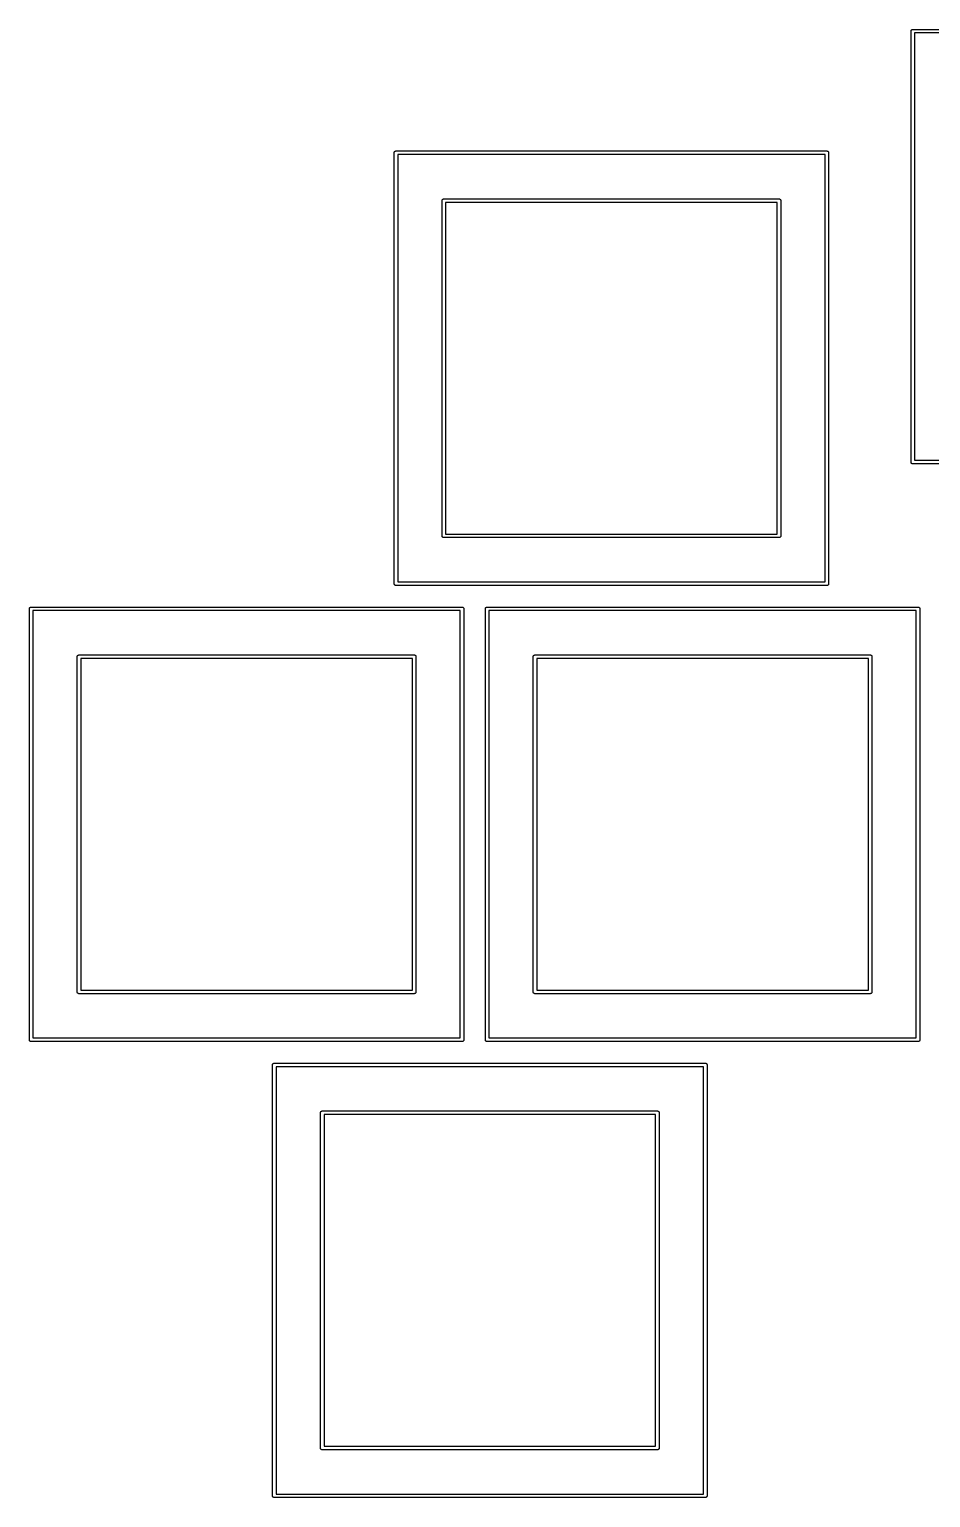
# Model space of a CAD drawing. Extents: x -80 to 197, y -68 to 122.
# Drawn here: x -9.1 to 28.6, y 1.1 to 62.4 of the extents above; entities that cross this region are included whole.
import ezdxf

# ---------------------------------------------------------------- set-up
doc = ezdxf.new("R2010")
doc.units = 0
doc.header["$MEASUREMENT"] = 0
doc.layers.add('BLACK', color=7, linetype='CONTINUOUS')

msp = doc.modelspace()

# ---------------------------------------------------------------- linework, layer by layer
at = {"layer": 'BLACK', "linetype": 'CONTINUOUS'}
for p, q in [((27.755, 62.3532), (27.7573, 62.3595)), ((27.755, 62.3466), (27.755, 62.3532)), ((27.755, 44.3334), (27.755, 62.3466)), ((27.7573, 62.3595), (27.7584, 62.366)), ((27.7584, 62.366), (27.7618, 62.3718)), ((27.7618, 62.3718), (27.764, 62.3781)), ((27.764, 62.3781), (27.7683, 62.3832)), ((27.7683, 62.3832), (27.7717, 62.389)), ((27.7717, 62.389), (27.7768, 62.3932)), ((27.7768, 62.3932), (27.781, 62.3983)), ((27.781, 62.3983), (27.7868, 62.4017)), ((27.7868, 62.4017), (27.7919, 62.406)), ((27.7919, 62.406), (27.7982, 62.4082)), ((27.7982, 62.4082), (27.804, 62.4116)), ((27.804, 62.4116), (27.8105, 62.4127)), ((27.8105, 62.4127), (27.8168, 62.415)), ((27.8168, 62.415), (27.8234, 62.415)), ((27.8234, 62.415), (27.8234, 62.415)), ((27.8234, 62.415), (45.8366, 62.415)), ((27.905, 62.265), (27.905, 44.415)), ((45.755, 62.265), (27.905, 62.265)), ((6.165, 57.2732), (6.16728, 57.2795)), ((6.165, 57.2666), (6.165, 57.2732)), ((6.165, 39.2534), (6.165, 57.2666)), ((6.16728, 57.2795), (6.16844, 57.286)), ((6.16844, 57.286), (6.17177, 57.2918)), ((6.17177, 57.2918), (6.17405, 57.2981)), ((6.17405, 57.2981), (6.17833, 57.3032)), ((6.17833, 57.3032), (6.18166, 57.309)), ((6.18166, 57.309), (6.18676, 57.3132)), ((6.18676, 57.3132), (6.19105, 57.3183)), ((6.19105, 57.3183), (6.19682, 57.3217)), ((6.19682, 57.3217), (6.20192, 57.326)), ((6.20192, 57.326), (6.20818, 57.3282)), ((6.20818, 57.3282), (6.21395, 57.3316)), ((6.21395, 57.3316), (6.22052, 57.3327)), ((6.22052, 57.3327), (6.22678, 57.335)), ((6.22678, 57.335), (6.23344, 57.335)), ((6.23344, 57.335), (6.23344, 57.335)), ((6.23344, 57.335), (24.2466, 57.335)), ((6.315, 57.185), (6.315, 39.335)), ((24.165, 57.185), (6.315, 57.185)), ((24.165, 39.335), (24.165, 57.185)), ((24.2466, 57.335), (24.2532, 57.335)), ((24.2466, 57.335), (24.2466, 57.335)), ((24.2532, 57.335), (24.2595, 57.3327)), ((24.2595, 57.3327), (24.266, 57.3316)), ((24.266, 57.3316), (24.2718, 57.3282)), ((24.2718, 57.3282), (24.2781, 57.326)), ((24.2781, 57.326), (24.2832, 57.3217)), ((24.2832, 57.3217), (24.289, 57.3183)), ((24.289, 57.3183), (24.2932, 57.3132)), ((24.2932, 57.3132), (24.2983, 57.309)), ((24.2983, 57.309), (24.3017, 57.3032)), ((24.3017, 57.3032), (24.306, 57.2981)), ((24.306, 57.2981), (24.3082, 57.2918)), ((24.3082, 57.2918), (24.3116, 57.286)), ((24.3116, 57.286), (24.3127, 57.2795)), ((24.3127, 57.2795), (24.315, 57.2732)), ((24.315, 57.2732), (24.315, 57.2666)), ((24.315, 57.2666), (24.315, 57.2666)), ((24.315, 57.2666), (24.315, 39.2534)), ((8.165, 55.2732), (8.16728, 55.2795)), ((8.165, 55.2666), (8.165, 55.2732)), ((8.165, 41.2534), (8.165, 55.2666)), ((8.16728, 55.2795), (8.16844, 55.286)), ((8.16844, 55.286), (8.17177, 55.2918)), ((8.17177, 55.2918), (8.17405, 55.2981)), ((8.17405, 55.2981), (8.17833, 55.3032)), ((8.17833, 55.3032), (8.18166, 55.309)), ((8.18166, 55.309), (8.18676, 55.3132)), ((8.18676, 55.3132), (8.19105, 55.3183)), ((8.19105, 55.3183), (8.19682, 55.3217)), ((8.19682, 55.3217), (8.20192, 55.326)), ((8.20192, 55.326), (8.20818, 55.3282)), ((8.20818, 55.3282), (8.21395, 55.3316)), ((8.21395, 55.3316), (8.22052, 55.3327)), ((8.22052, 55.3327), (8.22678, 55.335)), ((8.22678, 55.335), (8.23344, 55.335)), ((8.23344, 55.335), (8.23344, 55.335)), ((8.23344, 55.335), (22.2466, 55.335)), ((22.2466, 55.335), (22.2532, 55.335)), ((22.2466, 55.335), (22.2466, 55.335)), ((22.2532, 55.335), (22.2595, 55.3327)), ((22.2595, 55.3327), (22.266, 55.3316)), ((22.266, 55.3316), (22.2718, 55.3282)), ((22.2718, 55.3282), (22.2781, 55.326)), ((22.2781, 55.326), (22.2832, 55.3217)), ((22.2832, 55.3217), (22.289, 55.3183)), ((22.289, 55.3183), (22.2932, 55.3132)), ((22.2932, 55.3132), (22.2983, 55.309)), ((22.2983, 55.309), (22.3017, 55.3032)), ((22.3017, 55.3032), (22.306, 55.2981)), ((22.306, 55.2981), (22.3082, 55.2918)), ((22.3082, 55.2918), (22.3116, 55.286)), ((22.3116, 55.286), (22.3127, 55.2795)), ((22.3127, 55.2795), (22.315, 55.2732)), ((22.315, 55.2732), (22.315, 55.2666)), ((22.315, 55.2666), (22.315, 55.2666)), ((22.315, 55.2666), (22.315, 41.2534)), ((8.315, 55.185), (8.315, 41.335)), ((22.165, 55.185), (8.315, 55.185)), ((22.165, 41.335), (22.165, 55.185)), ((27.755, 44.3268), (27.755, 44.3334)), ((27.755, 44.3334), (27.755, 44.3334)), ((27.7573, 44.3205), (27.755, 44.3268)), ((27.7584, 44.314), (27.7573, 44.3205)), ((27.7618, 44.3082), (27.7584, 44.314)), ((27.764, 44.3019), (27.7618, 44.3082)), ((27.7683, 44.2968), (27.764, 44.3019)), ((27.7717, 44.291), (27.7683, 44.2968)), ((27.7768, 44.2868), (27.7717, 44.291)), ((27.781, 44.2817), (27.7768, 44.2868)), ((27.7868, 44.2783), (27.781, 44.2817)), ((27.7919, 44.274), (27.7868, 44.2783)), ((27.7982, 44.2718), (27.7919, 44.274)), ((27.804, 44.2684), (27.7982, 44.2718)), ((27.8105, 44.2673), (27.804, 44.2684)), ((27.8168, 44.265), (27.8105, 44.2673)), ((27.8234, 44.265), (27.8168, 44.265)), ((45.8366, 44.265), (27.8234, 44.265)), ((27.8234, 44.265), (27.8234, 44.265)), ((27.905, 44.415), (45.755, 44.415)), ((8.165, 41.2468), (8.165, 41.2534)), ((8.165, 41.2534), (8.165, 41.2534)), ((8.16728, 41.2405), (8.165, 41.2468)), ((8.16844, 41.234), (8.16728, 41.2405)), ((8.17177, 41.2282), (8.16844, 41.234)), ((8.17405, 41.2219), (8.17177, 41.2282)), ((8.17833, 41.2168), (8.17405, 41.2219)), ((8.18166, 41.211), (8.17833, 41.2168)), ((8.18676, 41.2068), (8.18166, 41.211)), ((8.19105, 41.2017), (8.18676, 41.2068)), ((8.19682, 41.1983), (8.19105, 41.2017)), ((8.20192, 41.194), (8.19682, 41.1983)), ((8.20818, 41.1918), (8.20192, 41.194)), ((8.21395, 41.1884), (8.20818, 41.1918)), ((8.22051, 41.1873), (8.21395, 41.1884)), ((8.22678, 41.185), (8.22051, 41.1873)), ((8.23344, 41.185), (8.22678, 41.185)), ((22.2466, 41.185), (8.23344, 41.185)), ((8.23344, 41.185), (8.23344, 41.185)), ((8.315, 41.335), (22.165, 41.335)), ((22.2532, 41.185), (22.2466, 41.185)), ((22.2466, 41.185), (22.2466, 41.185)), ((22.2595, 41.1873), (22.2532, 41.185)), ((22.266, 41.1884), (22.2595, 41.1873)), ((22.2718, 41.1918), (22.266, 41.1884)), ((22.2781, 41.194), (22.2718, 41.1918)), ((22.2832, 41.1983), (22.2781, 41.194)), ((22.289, 41.2017), (22.2832, 41.1983)), ((22.2932, 41.2068), (22.289, 41.2017)), ((22.2983, 41.211), (22.2932, 41.2068)), ((22.3017, 41.2168), (22.2983, 41.211)), ((22.306, 41.2219), (22.3017, 41.2168)), ((22.3082, 41.2282), (22.306, 41.2219)), ((22.3116, 41.234), (22.3082, 41.2282)), ((22.3127, 41.2405), (22.3116, 41.234)), ((22.315, 41.2468), (22.3127, 41.2405)), ((22.315, 41.2534), (22.315, 41.2534)), ((22.315, 41.2534), (22.315, 41.2468)), ((6.165, 39.2468), (6.165, 39.2534)), ((6.165, 39.2534), (6.165, 39.2534)), ((6.315, 39.335), (24.165, 39.335)), ((24.315, 39.2534), (24.315, 39.2534)), ((24.315, 39.2534), (24.315, 39.2468)), ((6.16728, 39.2405), (6.165, 39.2468)), ((6.16844, 39.234), (6.16728, 39.2405)), ((6.17177, 39.2282), (6.16844, 39.234)), ((6.17405, 39.2219), (6.17177, 39.2282)), ((6.17833, 39.2168), (6.17405, 39.2219)), ((6.18166, 39.211), (6.17833, 39.2168)), ((6.18676, 39.2068), (6.18166, 39.211)), ((6.19105, 39.2017), (6.18676, 39.2068)), ((6.19682, 39.1983), (6.19105, 39.2017)), ((6.20192, 39.194), (6.19682, 39.1983)), ((6.20818, 39.1918), (6.20192, 39.194)), ((6.21395, 39.1884), (6.20818, 39.1918)), ((6.22051, 39.1873), (6.21395, 39.1884)), ((6.22678, 39.185), (6.22051, 39.1873)), ((6.23344, 39.185), (6.22678, 39.185)), ((24.2466, 39.185), (6.23344, 39.185)), ((6.23344, 39.185), (6.23344, 39.185)), ((24.2532, 39.185), (24.2466, 39.185)), ((24.2466, 39.185), (24.2466, 39.185)), ((24.2595, 39.1873), (24.2532, 39.185)), ((24.266, 39.1884), (24.2595, 39.1873)), ((24.2718, 39.1918), (24.266, 39.1884)), ((24.2781, 39.194), (24.2718, 39.1918)), ((24.2832, 39.1983), (24.2781, 39.194)), ((24.289, 39.2017), (24.2832, 39.1983)), ((24.2932, 39.2068), (24.289, 39.2017)), ((24.2983, 39.211), (24.2932, 39.2068)), ((24.3017, 39.2168), (24.2983, 39.211)), ((24.306, 39.2219), (24.3017, 39.2168)), ((24.3082, 39.2282), (24.306, 39.2219)), ((24.3116, 39.234), (24.3082, 39.2282)), ((24.3127, 39.2405), (24.3116, 39.234)), ((24.315, 39.2468), (24.3127, 39.2405)), ((-9.075, 38.2232), (-9.07272, 38.2295)), ((-9.075, 38.2166), (-9.075, 38.2232)), ((-9.075, 20.2034), (-9.075, 38.2166)), ((-9.07272, 38.2295), (-9.07156, 38.236)), ((-9.07156, 38.236), (-9.06823, 38.2418)), ((-9.06823, 38.2418), (-9.06595, 38.2481)), ((-9.06595, 38.2481), (-9.06167, 38.2532)), ((-9.06167, 38.2532), (-9.05834, 38.259)), ((-9.05834, 38.259), (-9.05324, 38.2632)), ((-9.05324, 38.2632), (-9.04895, 38.2683)), ((-9.04895, 38.2683), (-9.04318, 38.2717)), ((-9.04318, 38.2717), (-9.03808, 38.276)), ((-9.03808, 38.276), (-9.03182, 38.2782)), ((-9.03182, 38.2782), (-9.02605, 38.2816)), ((-9.02605, 38.2816), (-9.01948, 38.2827)), ((-9.01948, 38.2827), (-9.01322, 38.285)), ((-9.01322, 38.285), (-9.00656, 38.285)), ((-9.00656, 38.285), (-9.00656, 38.285)), ((-9.00656, 38.285), (9.00656, 38.285)), ((-8.925, 38.135), (-8.925, 20.285)), ((8.925, 38.135), (-8.925, 38.135)), ((8.925, 20.285), (8.925, 38.135)), ((9.00656, 38.285), (9.01322, 38.285)), ((9.00656, 38.285), (9.00656, 38.285)), ((9.01322, 38.285), (9.01948, 38.2827)), ((9.01948, 38.2827), (9.02605, 38.2816)), ((9.02605, 38.2816), (9.03182, 38.2782)), ((9.03182, 38.2782), (9.03808, 38.276)), ((9.03808, 38.276), (9.04318, 38.2717)), ((9.04318, 38.2717), (9.04895, 38.2683)), ((9.04895, 38.2683), (9.05323, 38.2632)), ((9.05323, 38.2632), (9.05834, 38.259)), ((9.05834, 38.259), (9.06167, 38.2532)), ((9.06167, 38.2532), (9.06595, 38.2481)), ((9.06595, 38.2481), (9.06823, 38.2418)), ((9.06823, 38.2418), (9.07156, 38.236)), ((9.07156, 38.236), (9.07272, 38.2295)), ((9.07272, 38.2295), (9.075, 38.2232)), ((9.075, 38.2232), (9.075, 38.2166)), ((9.075, 38.2166), (9.075, 38.2166)), ((9.075, 38.2166), (9.075, 20.2034)), ((9.975, 38.2232), (9.97728, 38.2295)), ((9.975, 38.2166), (9.975, 38.2232)), ((9.975, 20.2034), (9.975, 38.2166)), ((9.97728, 38.2295), (9.97844, 38.236)), ((9.97844, 38.236), (9.98177, 38.2418)), ((9.98177, 38.2418), (9.98405, 38.2481)), ((9.98405, 38.2481), (9.98833, 38.2532)), ((9.98833, 38.2532), (9.99166, 38.259)), ((9.99166, 38.259), (9.99676, 38.2632)), ((9.99676, 38.2632), (10.001, 38.2683)), ((10.001, 38.2683), (10.0068, 38.2717)), ((10.0068, 38.2717), (10.0119, 38.276)), ((10.0119, 38.276), (10.0182, 38.2782)), ((10.0182, 38.2782), (10.024, 38.2816)), ((10.024, 38.2816), (10.0305, 38.2827)), ((10.0305, 38.2827), (10.0368, 38.285)), ((10.0368, 38.285), (10.0434, 38.285)), ((10.0434, 38.285), (10.0434, 38.285)), ((10.0434, 38.285), (28.0566, 38.285)), ((10.125, 38.135), (10.125, 20.285)), ((27.975, 38.135), (10.125, 38.135)), ((27.975, 20.285), (27.975, 38.135)), ((28.0566, 38.285), (28.0632, 38.285)), ((28.0566, 38.285), (28.0566, 38.285)), ((28.0632, 38.285), (28.0695, 38.2827)), ((28.0695, 38.2827), (28.076, 38.2816)), ((28.076, 38.2816), (28.0818, 38.2782)), ((28.0818, 38.2782), (28.0881, 38.276)), ((28.0881, 38.276), (28.0932, 38.2717)), ((28.0932, 38.2717), (28.099, 38.2683)), ((28.099, 38.2683), (28.1032, 38.2632)), ((28.1032, 38.2632), (28.1083, 38.259)), ((28.1083, 38.259), (28.1117, 38.2532)), ((28.1117, 38.2532), (28.116, 38.2481)), ((28.116, 38.2481), (28.1182, 38.2418)), ((28.1182, 38.2418), (28.1216, 38.236)), ((28.1216, 38.236), (28.1227, 38.2295)), ((28.1227, 38.2295), (28.125, 38.2232)), ((28.125, 38.2232), (28.125, 38.2166)), ((28.125, 38.2166), (28.125, 38.2166)), ((28.125, 38.2166), (28.125, 20.2034)), ((-7.075, 36.2232), (-7.07272, 36.2295)), ((-7.075, 36.2166), (-7.075, 36.2232)), ((-7.075, 22.2034), (-7.075, 36.2166)), ((-7.07272, 36.2295), (-7.07156, 36.236)), ((-7.07156, 36.236), (-7.06823, 36.2418)), ((-7.06823, 36.2418), (-7.06595, 36.2481)), ((-7.06595, 36.2481), (-7.06167, 36.2532)), ((-7.06167, 36.2532), (-7.05834, 36.259)), ((-7.05834, 36.259), (-7.05324, 36.2632)), ((-7.05324, 36.2632), (-7.04895, 36.2683)), ((-7.04895, 36.2683), (-7.04318, 36.2717)), ((-7.04318, 36.2717), (-7.03808, 36.276)), ((-7.03808, 36.276), (-7.03182, 36.2782)), ((-7.03182, 36.2782), (-7.02605, 36.2816)), ((-7.02605, 36.2816), (-7.01948, 36.2827)), ((-7.01948, 36.2827), (-7.01322, 36.285)), ((-7.01322, 36.285), (-7.00656, 36.285)), ((-7.00656, 36.285), (-7.00656, 36.285)), ((-7.00656, 36.285), (7.00656, 36.285)), ((7.00656, 36.285), (7.01322, 36.285)), ((7.00656, 36.285), (7.00656, 36.285)), ((7.01322, 36.285), (7.01948, 36.2827)), ((7.01948, 36.2827), (7.02605, 36.2816)), ((7.02605, 36.2816), (7.03182, 36.2782)), ((7.03182, 36.2782), (7.03808, 36.276)), ((7.03808, 36.276), (7.04318, 36.2717)), ((7.04318, 36.2717), (7.04895, 36.2683)), ((7.04895, 36.2683), (7.05323, 36.2632)), ((7.05323, 36.2632), (7.05834, 36.259)), ((7.05834, 36.259), (7.06167, 36.2532)), ((7.06167, 36.2532), (7.06595, 36.2481)), ((7.06595, 36.2481), (7.06823, 36.2418)), ((7.06823, 36.2418), (7.07156, 36.236)), ((7.07156, 36.236), (7.07272, 36.2295)), ((7.07272, 36.2295), (7.075, 36.2232)), ((7.075, 36.2232), (7.075, 36.2166)), ((7.075, 36.2166), (7.075, 36.2166)), ((7.075, 36.2166), (7.075, 22.2034)), ((11.975, 36.2232), (11.9773, 36.2295)), ((11.975, 36.2166), (11.975, 36.2232)), ((11.975, 22.2034), (11.975, 36.2166)), ((11.9773, 36.2295), (11.9784, 36.236)), ((11.9784, 36.236), (11.9818, 36.2418)), ((11.9818, 36.2418), (11.984, 36.2481)), ((11.984, 36.2481), (11.9883, 36.2532)), ((11.9883, 36.2532), (11.9917, 36.259)), ((11.9917, 36.259), (11.9968, 36.2632)), ((11.9968, 36.2632), (12.001, 36.2683)), ((12.001, 36.2683), (12.0068, 36.2717)), ((12.0068, 36.2717), (12.0119, 36.276)), ((12.0119, 36.276), (12.0182, 36.2782)), ((12.0182, 36.2782), (12.024, 36.2816)), ((12.024, 36.2816), (12.0305, 36.2827)), ((12.0305, 36.2827), (12.0368, 36.285)), ((12.0368, 36.285), (12.0434, 36.285)), ((12.0434, 36.285), (12.0434, 36.285)), ((12.0434, 36.285), (26.0566, 36.285)), ((26.0566, 36.285), (26.0632, 36.285)), ((26.0566, 36.285), (26.0566, 36.285)), ((26.0632, 36.285), (26.0695, 36.2827)), ((26.0695, 36.2827), (26.076, 36.2816)), ((26.076, 36.2816), (26.0818, 36.2782)), ((26.0818, 36.2782), (26.0881, 36.276)), ((26.0881, 36.276), (26.0932, 36.2717)), ((26.0932, 36.2717), (26.099, 36.2683)), ((26.099, 36.2683), (26.1032, 36.2632)), ((26.1032, 36.2632), (26.1083, 36.259)), ((26.1083, 36.259), (26.1117, 36.2532)), ((26.1117, 36.2532), (26.116, 36.2481)), ((26.116, 36.2481), (26.1182, 36.2418)), ((26.1182, 36.2418), (26.1216, 36.236)), ((26.1216, 36.236), (26.1227, 36.2295)), ((26.1227, 36.2295), (26.125, 36.2232)), ((26.125, 36.2232), (26.125, 36.2166)), ((26.125, 36.2166), (26.125, 36.2166)), ((26.125, 36.2166), (26.125, 22.2034)), ((-6.925, 36.135), (-6.925, 22.285)), ((6.925, 36.135), (-6.925, 36.135)), ((6.925, 22.285), (6.925, 36.135)), ((12.125, 36.135), (12.125, 22.285)), ((25.975, 36.135), (12.125, 36.135)), ((25.975, 22.285), (25.975, 36.135)), ((-7.075, 22.1968), (-7.075, 22.2034)), ((-7.075, 22.2034), (-7.075, 22.2034)), ((-7.07272, 22.1905), (-7.075, 22.1968)), ((-7.07156, 22.184), (-7.07272, 22.1905)), ((-7.06823, 22.1782), (-7.07156, 22.184)), ((-7.06595, 22.1719), (-7.06823, 22.1782)), ((-7.06167, 22.1668), (-7.06595, 22.1719)), ((-7.05834, 22.161), (-7.06167, 22.1668)), ((-7.05323, 22.1568), (-7.05834, 22.161)), ((-7.04895, 22.1517), (-7.05323, 22.1568)), ((-7.04318, 22.1483), (-7.04895, 22.1517)), ((-7.03808, 22.144), (-7.04318, 22.1483)), ((-7.03182, 22.1418), (-7.03808, 22.144)), ((-7.02605, 22.1384), (-7.03182, 22.1418)), ((-7.01948, 22.1373), (-7.02605, 22.1384)), ((-7.01322, 22.135), (-7.01948, 22.1373)), ((-7.00656, 22.135), (-7.01322, 22.135)), ((7.00656, 22.135), (-7.00656, 22.135)), ((-7.00656, 22.135), (-7.00656, 22.135)), ((-6.925, 22.285), (6.925, 22.285)), ((7.01322, 22.135), (7.00656, 22.135)), ((7.00656, 22.135), (7.00656, 22.135)), ((7.01948, 22.1373), (7.01322, 22.135)), ((7.02605, 22.1384), (7.01948, 22.1373)), ((7.03182, 22.1418), (7.02605, 22.1384)), ((7.03808, 22.144), (7.03182, 22.1418)), ((7.04318, 22.1483), (7.03808, 22.144)), ((7.04895, 22.1517), (7.04318, 22.1483)), ((7.05323, 22.1568), (7.04895, 22.1517)), ((7.05834, 22.161), (7.05323, 22.1568)), ((7.06167, 22.1668), (7.05834, 22.161)), ((7.06595, 22.1719), (7.06167, 22.1668)), ((7.06823, 22.1782), (7.06595, 22.1719)), ((7.07156, 22.184), (7.06823, 22.1782)), ((7.07272, 22.1905), (7.07156, 22.184)), ((7.075, 22.1968), (7.07272, 22.1905)), ((7.075, 22.2034), (7.075, 22.2034)), ((7.075, 22.2034), (7.075, 22.1968)), ((11.975, 22.1968), (11.975, 22.2034)), ((11.975, 22.2034), (11.975, 22.2034)), ((11.9773, 22.1905), (11.975, 22.1968)), ((11.9784, 22.184), (11.9773, 22.1905)), ((11.9818, 22.1782), (11.9784, 22.184)), ((11.984, 22.1719), (11.9818, 22.1782)), ((11.9883, 22.1668), (11.984, 22.1719)), ((11.9917, 22.161), (11.9883, 22.1668)), ((11.9968, 22.1568), (11.9917, 22.161)), ((12.001, 22.1517), (11.9968, 22.1568)), ((12.0068, 22.1483), (12.001, 22.1517)), ((12.0119, 22.144), (12.0068, 22.1483)), ((12.0182, 22.1418), (12.0119, 22.144)), ((12.024, 22.1384), (12.0182, 22.1418)), ((12.0305, 22.1373), (12.024, 22.1384)), ((12.0368, 22.135), (12.0305, 22.1373)), ((12.0434, 22.135), (12.0368, 22.135)), ((26.0566, 22.135), (12.0434, 22.135)), ((12.0434, 22.135), (12.0434, 22.135)), ((12.125, 22.285), (25.975, 22.285)), ((26.0632, 22.135), (26.0566, 22.135)), ((26.0566, 22.135), (26.0566, 22.135)), ((26.0695, 22.1373), (26.0632, 22.135)), ((26.076, 22.1384), (26.0695, 22.1373)), ((26.0818, 22.1418), (26.076, 22.1384)), ((26.0881, 22.144), (26.0818, 22.1418)), ((26.0932, 22.1483), (26.0881, 22.144)), ((26.099, 22.1517), (26.0932, 22.1483)), ((26.1032, 22.1568), (26.099, 22.1517)), ((26.1083, 22.161), (26.1032, 22.1568)), ((26.1117, 22.1668), (26.1083, 22.161)), ((26.116, 22.1719), (26.1117, 22.1668)), ((26.1182, 22.1782), (26.116, 22.1719)), ((26.1216, 22.184), (26.1182, 22.1782)), ((26.1227, 22.1905), (26.1216, 22.184)), ((26.125, 22.1968), (26.1227, 22.1905)), ((26.125, 22.2034), (26.125, 22.2034)), ((26.125, 22.2034), (26.125, 22.1968)), ((-8.925, 20.285), (8.925, 20.285)), ((10.125, 20.285), (27.975, 20.285)), ((-9.075, 20.1968), (-9.075, 20.2034)), ((-9.075, 20.2034), (-9.075, 20.2034)), ((-9.07272, 20.1905), (-9.075, 20.1968)), ((-9.07156, 20.184), (-9.07272, 20.1905)), ((-9.06823, 20.1782), (-9.07156, 20.184)), ((-9.06595, 20.1719), (-9.06823, 20.1782)), ((-9.06167, 20.1668), (-9.06595, 20.1719)), ((-9.05834, 20.161), (-9.06167, 20.1668)), ((-9.05323, 20.1568), (-9.05834, 20.161)), ((-9.04895, 20.1517), (-9.05323, 20.1568)), ((-9.04318, 20.1483), (-9.04895, 20.1517)), ((-9.03808, 20.144), (-9.04318, 20.1483)), ((-9.03182, 20.1418), (-9.03808, 20.144)), ((-9.02605, 20.1384), (-9.03182, 20.1418)), ((-9.01948, 20.1373), (-9.02605, 20.1384)), ((-9.01322, 20.135), (-9.01948, 20.1373)), ((-9.00656, 20.135), (-9.01322, 20.135)), ((9.00656, 20.135), (-9.00656, 20.135)), ((-9.00656, 20.135), (-9.00656, 20.135)), ((9.01322, 20.135), (9.00656, 20.135)), ((9.00656, 20.135), (9.00656, 20.135)), ((9.01948, 20.1373), (9.01322, 20.135)), ((9.02605, 20.1384), (9.01948, 20.1373)), ((9.03182, 20.1418), (9.02605, 20.1384)), ((9.03808, 20.144), (9.03182, 20.1418)), ((9.04318, 20.1483), (9.03808, 20.144)), ((9.04895, 20.1517), (9.04318, 20.1483)), ((9.05323, 20.1568), (9.04895, 20.1517)), ((9.05834, 20.161), (9.05323, 20.1568)), ((9.06167, 20.1668), (9.05834, 20.161)), ((9.06595, 20.1719), (9.06167, 20.1668)), ((9.06823, 20.1782), (9.06595, 20.1719)), ((9.07156, 20.184), (9.06823, 20.1782)), ((9.07272, 20.1905), (9.07156, 20.184)), ((9.075, 20.1968), (9.07272, 20.1905)), ((9.075, 20.2034), (9.075, 20.2034)), ((9.075, 20.2034), (9.075, 20.1968)), ((9.975, 20.1968), (9.975, 20.2034)), ((9.975, 20.2034), (9.975, 20.2034)), ((9.97728, 20.1905), (9.975, 20.1968)), ((9.97844, 20.184), (9.97728, 20.1905)), ((9.98177, 20.1782), (9.97844, 20.184)), ((9.98405, 20.1719), (9.98177, 20.1782)), ((9.98833, 20.1668), (9.98405, 20.1719)), ((9.99166, 20.161), (9.98833, 20.1668)), ((9.99676, 20.1568), (9.99166, 20.161)), ((10.001, 20.1517), (9.99676, 20.1568)), ((10.0068, 20.1483), (10.001, 20.1517)), ((10.0119, 20.144), (10.0068, 20.1483)), ((10.0182, 20.1418), (10.0119, 20.144)), ((10.024, 20.1384), (10.0182, 20.1418)), ((10.0305, 20.1373), (10.024, 20.1384)), ((10.0368, 20.135), (10.0305, 20.1373)), ((10.0434, 20.135), (10.0368, 20.135)), ((28.0566, 20.135), (10.0434, 20.135)), ((10.0434, 20.135), (10.0434, 20.135)), ((28.0632, 20.135), (28.0566, 20.135)), ((28.0566, 20.135), (28.0566, 20.135)), ((28.0695, 20.1373), (28.0632, 20.135)), ((28.076, 20.1384), (28.0695, 20.1373)), ((28.0818, 20.1418), (28.076, 20.1384)), ((28.0881, 20.144), (28.0818, 20.1418)), ((28.0932, 20.1483), (28.0881, 20.144)), ((28.099, 20.1517), (28.0932, 20.1483)), ((28.1032, 20.1568), (28.099, 20.1517)), ((28.1083, 20.161), (28.1032, 20.1568)), ((28.1117, 20.1668), (28.1083, 20.161)), ((28.116, 20.1719), (28.1117, 20.1668)), ((28.1182, 20.1782), (28.116, 20.1719)), ((28.1216, 20.184), (28.1182, 20.1782)), ((28.1227, 20.1905), (28.1216, 20.184)), ((28.125, 20.1968), (28.1227, 20.1905)), ((28.125, 20.2034), (28.125, 20.2034)), ((28.125, 20.2034), (28.125, 20.1968)), ((1.085, 19.1732), (1.08728, 19.1795)), ((1.085, 19.1666), (1.085, 19.1732)), ((1.085, 1.15345), (1.085, 19.1666)), ((1.08728, 19.1795), (1.08844, 19.186)), ((1.08844, 19.186), (1.09177, 19.1918)), ((1.09177, 19.1918), (1.09405, 19.1981)), ((1.09405, 19.1981), (1.09833, 19.2032)), ((1.09833, 19.2032), (1.10166, 19.209)), ((1.10166, 19.209), (1.10676, 19.2132)), ((1.10676, 19.2132), (1.11105, 19.2183)), ((1.11105, 19.2183), (1.11682, 19.2217)), ((1.11682, 19.2217), (1.12192, 19.226)), ((1.12192, 19.226), (1.12818, 19.2282)), ((1.12818, 19.2282), (1.13395, 19.2316)), ((1.13395, 19.2316), (1.14052, 19.2327)), ((1.14052, 19.2327), (1.14678, 19.235)), ((1.14678, 19.235), (1.15344, 19.235)), ((1.15344, 19.235), (1.15344, 19.235)), ((1.15344, 19.235), (19.1666, 19.235)), ((1.235, 19.085), (1.235, 1.235)), ((19.085, 19.085), (1.235, 19.085)), ((19.085, 1.235), (19.085, 19.085)), ((19.1666, 19.235), (19.1732, 19.235)), ((19.1666, 19.235), (19.1666, 19.235)), ((19.1732, 19.235), (19.1795, 19.2327)), ((19.1795, 19.2327), (19.186, 19.2316)), ((19.186, 19.2316), (19.1918, 19.2282)), ((19.1918, 19.2282), (19.1981, 19.226)), ((19.1981, 19.226), (19.2032, 19.2217)), ((19.2032, 19.2217), (19.209, 19.2183)), ((19.209, 19.2183), (19.2132, 19.2132)), ((19.2132, 19.2132), (19.2183, 19.209)), ((19.2183, 19.209), (19.2217, 19.2032)), ((19.2217, 19.2032), (19.226, 19.1981)), ((19.226, 19.1981), (19.2282, 19.1918)), ((19.2282, 19.1918), (19.2316, 19.186)), ((19.2316, 19.186), (19.2327, 19.1795)), ((19.2327, 19.1795), (19.235, 19.1732)), ((19.235, 19.1732), (19.235, 19.1666)), ((19.235, 19.1666), (19.235, 19.1666)), ((19.235, 19.1666), (19.235, 1.15344)), ((3.085, 17.1732), (3.08728, 17.1795)), ((3.085, 17.1666), (3.085, 17.1732)), ((3.08728, 17.1795), (3.08844, 17.186)), ((3.08844, 17.186), (3.09177, 17.1918)), ((3.09177, 17.1918), (3.09405, 17.1981)), ((3.09405, 17.1981), (3.09833, 17.2032)), ((3.09833, 17.2032), (3.10166, 17.209)), ((3.10166, 17.209), (3.10676, 17.2132)), ((3.10676, 17.2132), (3.11105, 17.2183)), ((3.11105, 17.2183), (3.11682, 17.2217)), ((3.11682, 17.2217), (3.12192, 17.226)), ((3.12192, 17.226), (3.12818, 17.2282)), ((3.12818, 17.2282), (3.13395, 17.2316)), ((3.13395, 17.2316), (3.14052, 17.2327)), ((3.14052, 17.2327), (3.14678, 17.235)), ((3.14678, 17.235), (3.15344, 17.235)), ((3.15344, 17.235), (3.15344, 17.235)), ((3.15344, 17.235), (17.1666, 17.235)), ((17.1666, 17.235), (17.1732, 17.235)), ((17.1666, 17.235), (17.1666, 17.235)), ((17.1732, 17.235), (17.1795, 17.2327)), ((17.1795, 17.2327), (17.186, 17.2316)), ((17.186, 17.2316), (17.1918, 17.2282)), ((17.1918, 17.2282), (17.1981, 17.226)), ((17.1981, 17.226), (17.2032, 17.2217)), ((17.2032, 17.2217), (17.209, 17.2183)), ((17.209, 17.2183), (17.2132, 17.2132)), ((17.2132, 17.2132), (17.2183, 17.209)), ((17.2183, 17.209), (17.2217, 17.2032)), ((17.2217, 17.2032), (17.226, 17.1981)), ((17.226, 17.1981), (17.2282, 17.1918)), ((17.2282, 17.1918), (17.2316, 17.186)), ((17.2316, 17.186), (17.2327, 17.1795)), ((17.2327, 17.1795), (17.235, 17.1732)), ((17.235, 17.1732), (17.235, 17.1666)), ((3.085, 3.15345), (3.085, 17.1666)), ((3.235, 17.085), (3.235, 3.235)), ((17.085, 17.085), (3.235, 17.085)), ((17.085, 3.235), (17.085, 17.085)), ((17.235, 17.1666), (17.235, 17.1666)), ((17.235, 17.1666), (17.235, 3.15344)), ((3.085, 3.15344), (3.085, 3.15345)), ((3.085, 3.14678), (3.085, 3.15344)), ((3.08728, 3.14051), (3.085, 3.14678)), ((3.08844, 3.13395), (3.08728, 3.14051)), ((3.09177, 3.12818), (3.08844, 3.13395)), ((3.09405, 3.12192), (3.09177, 3.12818)), ((3.09833, 3.11682), (3.09405, 3.12192)), ((3.10166, 3.11105), (3.09833, 3.11682)), ((3.10676, 3.10676), (3.10166, 3.11105)), ((3.11105, 3.10166), (3.10676, 3.10676)), ((3.11682, 3.09833), (3.11105, 3.10166)), ((3.12192, 3.09405), (3.11682, 3.09833)), ((3.12818, 3.09177), (3.12192, 3.09405)), ((3.13395, 3.08844), (3.12818, 3.09177)), ((3.14051, 3.08728), (3.13395, 3.08844)), ((3.14678, 3.085), (3.14051, 3.08728)), ((3.15344, 3.085), (3.14678, 3.085)), ((17.1666, 3.085), (3.15344, 3.085)), ((3.15344, 3.085), (3.15344, 3.085)), ((3.235, 3.235), (17.085, 3.235)), ((17.1732, 3.085), (17.1666, 3.085)), ((17.1666, 3.085), (17.1666, 3.085)), ((17.1795, 3.08728), (17.1732, 3.085)), ((17.186, 3.08844), (17.1795, 3.08728)), ((17.1918, 3.09177), (17.186, 3.08844)), ((17.1981, 3.09405), (17.1918, 3.09177)), ((17.2032, 3.09833), (17.1981, 3.09405)), ((17.209, 3.10166), (17.2032, 3.09833)), ((17.2132, 3.10676), (17.209, 3.10166)), ((17.2183, 3.11105), (17.2132, 3.10676)), ((17.2217, 3.11682), (17.2183, 3.11105)), ((17.226, 3.12192), (17.2217, 3.11682)), ((17.2282, 3.12818), (17.226, 3.12192)), ((17.2316, 3.13395), (17.2282, 3.12818)), ((17.2327, 3.14051), (17.2316, 3.13395)), ((17.235, 3.14678), (17.2327, 3.14051)), ((17.235, 3.15344), (17.235, 3.15344)), ((17.235, 3.15344), (17.235, 3.14678)), ((1.235, 1.235), (19.085, 1.235)), ((1.085, 1.15344), (1.085, 1.15345)), ((1.085, 1.14678), (1.085, 1.15344)), ((1.08728, 1.14051), (1.085, 1.14678)), ((1.08844, 1.13395), (1.08728, 1.14051)), ((1.09177, 1.12818), (1.08844, 1.13395)), ((1.09405, 1.12192), (1.09177, 1.12818)), ((1.09833, 1.11682), (1.09405, 1.12192)), ((1.10166, 1.11105), (1.09833, 1.11682)), ((1.10676, 1.10676), (1.10166, 1.11105)), ((1.11105, 1.10166), (1.10676, 1.10676)), ((1.11682, 1.09833), (1.11105, 1.10166)), ((1.12192, 1.09405), (1.11682, 1.09833)), ((1.12818, 1.09177), (1.12192, 1.09405)), ((1.13395, 1.08844), (1.12818, 1.09177)), ((1.14051, 1.08728), (1.13395, 1.08844)), ((1.14678, 1.085), (1.14051, 1.08728)), ((1.15344, 1.085), (1.14678, 1.085)), ((19.1666, 1.085), (1.15344, 1.085)), ((1.15344, 1.085), (1.15344, 1.085)), ((19.1732, 1.085), (19.1666, 1.085)), ((19.1666, 1.085), (19.1666, 1.085)), ((19.1795, 1.08728), (19.1732, 1.085)), ((19.186, 1.08844), (19.1795, 1.08728)), ((19.1918, 1.09177), (19.186, 1.08844)), ((19.1981, 1.09405), (19.1918, 1.09177)), ((19.2032, 1.09833), (19.1981, 1.09405)), ((19.209, 1.10166), (19.2032, 1.09833)), ((19.2132, 1.10676), (19.209, 1.10166)), ((19.2183, 1.11105), (19.2132, 1.10676)), ((19.2217, 1.11682), (19.2183, 1.11105)), ((19.226, 1.12192), (19.2217, 1.11682)), ((19.2282, 1.12818), (19.226, 1.12192)), ((19.2316, 1.13395), (19.2282, 1.12818)), ((19.2327, 1.14051), (19.2316, 1.13395)), ((19.235, 1.14678), (19.2327, 1.14051)), ((19.235, 1.15344), (19.235, 1.15344)), ((19.235, 1.15344), (19.235, 1.14678))]:
    msp.add_line(p, q, dxfattribs=at)

doc.saveas('drawing.dxf')
